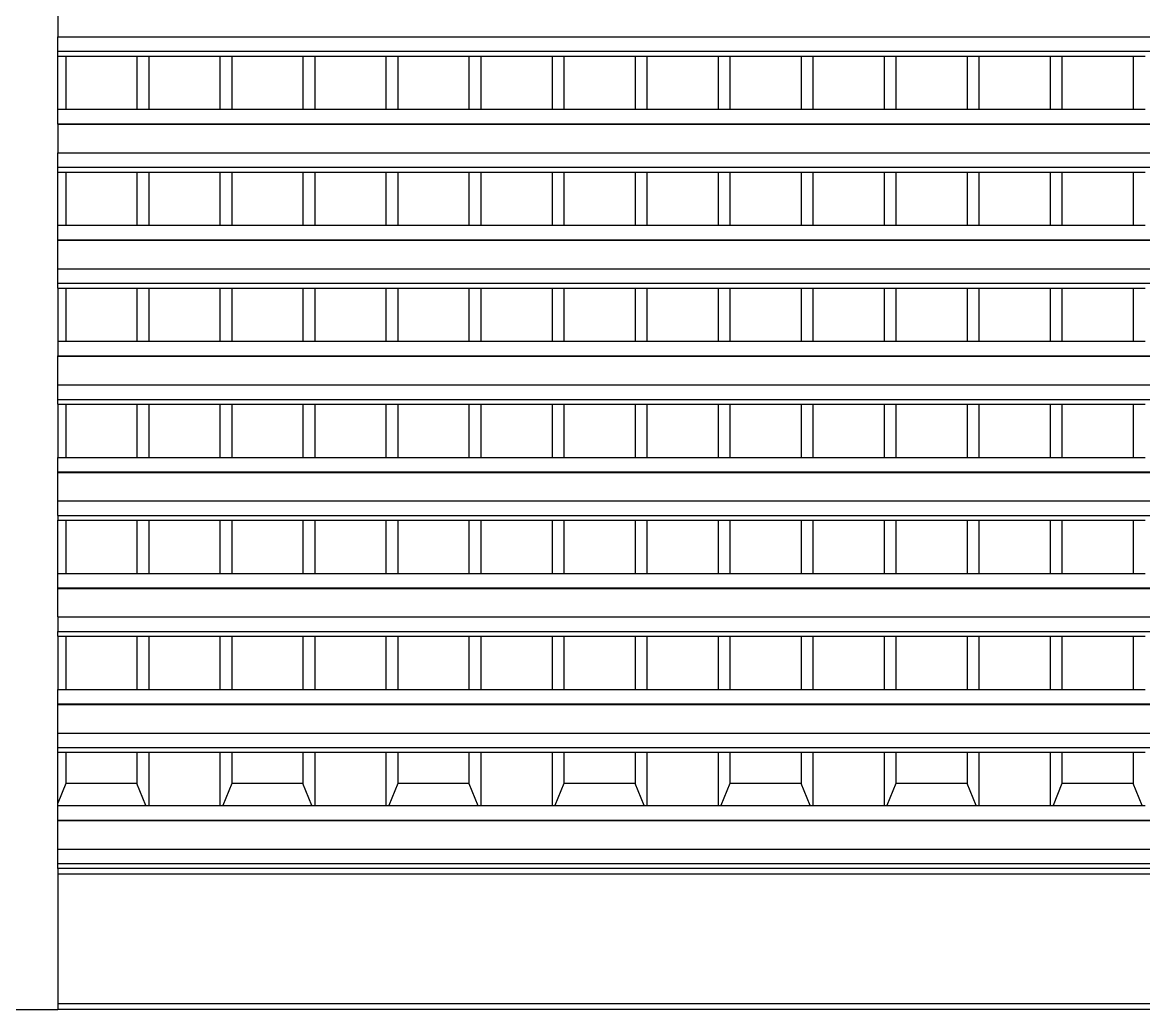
# Model space of a CAD drawing. Extents: x -101 to 101, y -14 to 18.
# Drawn here: x -43.902 to -41.995, y 9.145 to 10.823 of the extents above; entities that cross this region are included whole.
import ezdxf

# ---------------------------------------------------------------- set-up
doc = ezdxf.new("R2010")
doc.units = 0
doc.layers.get('0').update_dxf_attribs({"linetype": 'CONTINUOUS'})

msp = doc.modelspace()

# ---------------------------------------------------------------- linework, layer by layer
for p, q in [((-43.8423, 10.8474), (-43.8423, 10.7989)), ((-43.8423, 10.7989), (-40.2123, 10.7989)), ((-43.8423, 10.7743), (-43.8423, 10.7989)), ((-43.8423, 10.7743), (-40.2123, 10.7743)), ((-43.8423, 10.766), (-43.8423, 10.7743)), ((-43.8423, 10.766), (-43.8286, 10.766)), ((-43.8423, 10.6756), (-43.8423, 10.766)), ((-43.8286, 10.766), (-43.8286, 10.6756)), ((-43.8286, 10.766), (-43.7075, 10.766)), ((-43.7075, 10.766), (-43.7075, 10.6756)), ((-43.7075, 10.766), (-43.6874, 10.766)), ((-43.6874, 10.766), (-43.6874, 10.6756)), ((-43.6874, 10.766), (-43.5663, 10.766)), ((-43.5663, 10.766), (-43.5663, 10.6756)), ((-43.5663, 10.766), (-43.5462, 10.766)), ((-43.5462, 10.766), (-43.5462, 10.6756)), ((-43.5462, 10.766), (-43.4251, 10.766)), ((-43.4251, 10.766), (-43.4251, 10.6756)), ((-43.4251, 10.766), (-43.405, 10.766)), ((-43.405, 10.766), (-43.405, 10.6756)), ((-43.405, 10.766), (-43.2839, 10.766)), ((-43.2839, 10.766), (-43.2839, 10.6756)), ((-43.2839, 10.766), (-43.2637, 10.766)), ((-43.2637, 10.766), (-43.2637, 10.6756)), ((-43.2637, 10.766), (-43.1427, 10.766)), ((-43.1427, 10.766), (-43.1427, 10.6756)), ((-43.1427, 10.766), (-43.1225, 10.766)), ((-43.1225, 10.766), (-43.1225, 10.6756)), ((-43.1225, 10.766), (-43.0015, 10.766)), ((-43.0015, 10.766), (-43.0015, 10.6756)), ((-43.0015, 10.766), (-42.9813, 10.766)), ((-42.9813, 10.766), (-42.9813, 10.6756)), ((-42.9813, 10.766), (-42.8603, 10.766)), ((-42.8603, 10.766), (-42.8603, 10.6756)), ((-42.8603, 10.766), (-42.8401, 10.766)), ((-42.8401, 10.766), (-42.8401, 10.6756)), ((-42.8401, 10.766), (-42.7191, 10.766)), ((-42.7191, 10.766), (-42.7191, 10.6756)), ((-42.7191, 10.766), (-42.6989, 10.766)), ((-42.6989, 10.766), (-42.6989, 10.6756)), ((-42.6989, 10.766), (-42.5779, 10.766)), ((-42.5779, 10.766), (-42.5779, 10.6756)), ((-42.5779, 10.766), (-42.5577, 10.766)), ((-42.5577, 10.766), (-42.5577, 10.6756)), ((-42.5577, 10.766), (-42.4367, 10.766)), ((-42.4367, 10.766), (-42.4367, 10.6756)), ((-42.4367, 10.766), (-42.4165, 10.766)), ((-42.4165, 10.766), (-42.4165, 10.6756)), ((-42.4165, 10.766), (-42.2955, 10.766)), ((-42.2955, 10.766), (-42.2955, 10.6756)), ((-42.2955, 10.766), (-42.2753, 10.766)), ((-42.2753, 10.766), (-42.2753, 10.6756)), ((-42.2753, 10.766), (-42.1543, 10.766)), ((-42.1543, 10.766), (-42.1543, 10.6756)), ((-42.1543, 10.766), (-42.1341, 10.766)), ((-42.1341, 10.766), (-42.1341, 10.6756)), ((-42.1341, 10.766), (-42.0131, 10.766)), ((-42.0131, 10.766), (-42.0131, 10.6756)), ((-42.0131, 10.766), (-41.9929, 10.766)), ((-43.8423, 10.6756), (-43.8286, 10.6756)), ((-43.8423, 10.651), (-43.8423, 10.6756)), ((-43.8286, 10.6756), (-43.7075, 10.6756)), ((-43.7075, 10.6756), (-43.6874, 10.6756)), ((-43.6874, 10.6756), (-43.5663, 10.6756)), ((-43.5663, 10.6756), (-43.5462, 10.6756)), ((-43.5462, 10.6756), (-43.4251, 10.6756)), ((-43.4251, 10.6756), (-43.405, 10.6756)), ((-43.405, 10.6756), (-43.2839, 10.6756)), ((-43.2839, 10.6756), (-43.2637, 10.6756)), ((-43.2637, 10.6756), (-43.1427, 10.6756)), ((-43.1427, 10.6756), (-43.1225, 10.6756)), ((-43.1225, 10.6756), (-43.0015, 10.6756)), ((-43.0015, 10.6756), (-42.9813, 10.6756)), ((-42.9813, 10.6756), (-42.8603, 10.6756)), ((-42.8603, 10.6756), (-42.8401, 10.6756)), ((-42.8401, 10.6756), (-42.7191, 10.6756)), ((-42.7191, 10.6756), (-42.6989, 10.6756)), ((-42.6989, 10.6756), (-42.5779, 10.6756)), ((-42.5779, 10.6756), (-42.5577, 10.6756)), ((-42.5577, 10.6756), (-42.4367, 10.6756)), ((-42.4367, 10.6756), (-42.4165, 10.6756)), ((-42.4165, 10.6756), (-42.2955, 10.6756)), ((-42.2955, 10.6756), (-42.2753, 10.6756)), ((-42.2753, 10.6756), (-42.1543, 10.6756)), ((-42.1543, 10.6756), (-42.1341, 10.6756)), ((-42.1341, 10.6756), (-42.0131, 10.6756)), ((-42.0131, 10.6756), (-41.9929, 10.6756)), ((-43.8423, 10.651), (-40.2123, 10.651)), ((-43.8423, 10.6501), (-43.8423, 10.651)), ((-43.8423, 10.6501), (-40.2123, 10.6501)), ((-43.8423, 10.6501), (-43.8423, 10.6016)), ((-43.8423, 10.6016), (-40.2123, 10.6016)), ((-43.8423, 10.577), (-43.8423, 10.6016)), ((-43.8423, 10.577), (-40.2123, 10.577)), ((-43.8423, 10.5688), (-43.8423, 10.577)), ((-43.8423, 10.5688), (-43.8286, 10.5688)), ((-43.8423, 10.4783), (-43.8423, 10.5688)), ((-43.8286, 10.5688), (-43.8286, 10.4783)), ((-43.8286, 10.5688), (-43.7075, 10.5688)), ((-43.7075, 10.5688), (-43.7075, 10.4783)), ((-43.7075, 10.5688), (-43.6874, 10.5688)), ((-43.6874, 10.5688), (-43.6874, 10.4783)), ((-43.6874, 10.5688), (-43.5663, 10.5688)), ((-43.5663, 10.5688), (-43.5663, 10.4783)), ((-43.5663, 10.5688), (-43.5462, 10.5688)), ((-43.5462, 10.5688), (-43.5462, 10.4783)), ((-43.5462, 10.5688), (-43.4251, 10.5688)), ((-43.4251, 10.5688), (-43.4251, 10.4783)), ((-43.4251, 10.5688), (-43.405, 10.5688)), ((-43.405, 10.5688), (-43.405, 10.4783)), ((-43.405, 10.5688), (-43.2839, 10.5688)), ((-43.2839, 10.5688), (-43.2839, 10.4783)), ((-43.2839, 10.5688), (-43.2637, 10.5688)), ((-43.2637, 10.5688), (-43.2637, 10.4783)), ((-43.2637, 10.5688), (-43.1427, 10.5688)), ((-43.1427, 10.5688), (-43.1427, 10.4783)), ((-43.1427, 10.5688), (-43.1225, 10.5688)), ((-43.1225, 10.5688), (-43.1225, 10.4783)), ((-43.1225, 10.5688), (-43.0015, 10.5688)), ((-43.0015, 10.5688), (-43.0015, 10.4783)), ((-43.0015, 10.5688), (-42.9813, 10.5688)), ((-42.9813, 10.5688), (-42.9813, 10.4783)), ((-42.9813, 10.5688), (-42.8603, 10.5688)), ((-42.8603, 10.5688), (-42.8603, 10.4783)), ((-42.8603, 10.5688), (-42.8401, 10.5688)), ((-42.8401, 10.5688), (-42.8401, 10.4783)), ((-42.8401, 10.5688), (-42.7191, 10.5688)), ((-42.7191, 10.5688), (-42.7191, 10.4783)), ((-42.7191, 10.5688), (-42.6989, 10.5688)), ((-42.6989, 10.5688), (-42.6989, 10.4783)), ((-42.6989, 10.5688), (-42.5779, 10.5688)), ((-42.5779, 10.5688), (-42.5779, 10.4783)), ((-42.5779, 10.5688), (-42.5577, 10.5688)), ((-42.5577, 10.5688), (-42.5577, 10.4783)), ((-42.5577, 10.5688), (-42.4367, 10.5688)), ((-42.4367, 10.5688), (-42.4367, 10.4783)), ((-42.4367, 10.5688), (-42.4165, 10.5688)), ((-42.4165, 10.5688), (-42.4165, 10.4783)), ((-42.4165, 10.5688), (-42.2955, 10.5688)), ((-42.2955, 10.5688), (-42.2955, 10.4783)), ((-42.2955, 10.5688), (-42.2753, 10.5688)), ((-42.2753, 10.5688), (-42.2753, 10.4783)), ((-42.2753, 10.5688), (-42.1543, 10.5688)), ((-42.1543, 10.5688), (-42.1543, 10.4783)), ((-42.1543, 10.5688), (-42.1341, 10.5688)), ((-42.1341, 10.5688), (-42.1341, 10.4783)), ((-42.1341, 10.5688), (-42.0131, 10.5688)), ((-42.0131, 10.5688), (-42.0131, 10.4783)), ((-42.0131, 10.5688), (-41.9929, 10.5688)), ((-43.8423, 10.4783), (-43.8286, 10.4783)), ((-43.8423, 10.4537), (-43.8423, 10.4783)), ((-43.8286, 10.4783), (-43.7075, 10.4783)), ((-43.7075, 10.4783), (-43.6874, 10.4783)), ((-43.6874, 10.4783), (-43.5663, 10.4783)), ((-43.5663, 10.4783), (-43.5462, 10.4783)), ((-43.5462, 10.4783), (-43.4251, 10.4783)), ((-43.4251, 10.4783), (-43.405, 10.4783)), ((-43.405, 10.4783), (-43.2839, 10.4783)), ((-43.2839, 10.4783), (-43.2637, 10.4783)), ((-43.2637, 10.4783), (-43.1427, 10.4783)), ((-43.1427, 10.4783), (-43.1225, 10.4783)), ((-43.1225, 10.4783), (-43.0015, 10.4783)), ((-43.0015, 10.4783), (-42.9813, 10.4783)), ((-42.9813, 10.4783), (-42.8603, 10.4783)), ((-42.8603, 10.4783), (-42.8401, 10.4783)), ((-42.8401, 10.4783), (-42.7191, 10.4783)), ((-42.7191, 10.4783), (-42.6989, 10.4783)), ((-42.6989, 10.4783), (-42.5779, 10.4783)), ((-42.5779, 10.4783), (-42.5577, 10.4783)), ((-42.5577, 10.4783), (-42.4367, 10.4783)), ((-42.4367, 10.4783), (-42.4165, 10.4783)), ((-42.4165, 10.4783), (-42.2955, 10.4783)), ((-42.2955, 10.4783), (-42.2753, 10.4783)), ((-42.2753, 10.4783), (-42.1543, 10.4783)), ((-42.1543, 10.4783), (-42.1341, 10.4783)), ((-42.1341, 10.4783), (-42.0131, 10.4783)), ((-42.0131, 10.4783), (-41.9929, 10.4783)), ((-43.8423, 10.4537), (-40.2123, 10.4537)), ((-43.8423, 10.4529), (-43.8423, 10.4537)), ((-43.8423, 10.4529), (-40.2123, 10.4529)), ((-43.8423, 10.4044), (-43.8423, 10.4529)), ((-43.8423, 10.4044), (-40.2123, 10.4044)), ((-43.8423, 10.3797), (-43.8423, 10.4044)), ((-43.8423, 10.3797), (-40.2123, 10.3797)), ((-43.8423, 10.3715), (-43.8423, 10.3797)), ((-43.8423, 10.3715), (-43.8286, 10.3715)), ((-43.8423, 10.3715), (-43.8423, 10.2811)), ((-43.8286, 10.3715), (-43.8286, 10.2811)), ((-43.8286, 10.3715), (-43.7075, 10.3715)), ((-43.7075, 10.3715), (-43.7075, 10.2811)), ((-43.7075, 10.3715), (-43.6874, 10.3715)), ((-43.6874, 10.3715), (-43.6874, 10.2811)), ((-43.6874, 10.3715), (-43.5663, 10.3715)), ((-43.5663, 10.3715), (-43.5663, 10.2811)), ((-43.5663, 10.3715), (-43.5462, 10.3715)), ((-43.5462, 10.3715), (-43.5462, 10.2811)), ((-43.5462, 10.3715), (-43.4251, 10.3715)), ((-43.4251, 10.3715), (-43.4251, 10.2811)), ((-43.4251, 10.3715), (-43.405, 10.3715)), ((-43.405, 10.3715), (-43.405, 10.2811)), ((-43.405, 10.3715), (-43.2839, 10.3715)), ((-43.2839, 10.3715), (-43.2839, 10.2811)), ((-43.2839, 10.3715), (-43.2637, 10.3715)), ((-43.2637, 10.3715), (-43.2637, 10.2811)), ((-43.2637, 10.3715), (-43.1427, 10.3715)), ((-43.1427, 10.3715), (-43.1427, 10.2811)), ((-43.1427, 10.3715), (-43.1225, 10.3715)), ((-43.1225, 10.3715), (-43.1225, 10.2811)), ((-43.1225, 10.3715), (-43.0015, 10.3715)), ((-43.0015, 10.3715), (-43.0015, 10.2811)), ((-43.0015, 10.3715), (-42.9813, 10.3715)), ((-42.9813, 10.3715), (-42.9813, 10.2811)), ((-42.9813, 10.3715), (-42.8603, 10.3715)), ((-42.8603, 10.3715), (-42.8603, 10.2811)), ((-42.8603, 10.3715), (-42.8401, 10.3715)), ((-42.8401, 10.3715), (-42.8401, 10.2811)), ((-42.8401, 10.3715), (-42.7191, 10.3715)), ((-42.7191, 10.3715), (-42.7191, 10.2811)), ((-42.7191, 10.3715), (-42.6989, 10.3715)), ((-42.6989, 10.3715), (-42.6989, 10.2811)), ((-42.6989, 10.3715), (-42.5779, 10.3715)), ((-42.5779, 10.3715), (-42.5779, 10.2811)), ((-42.5779, 10.3715), (-42.5577, 10.3715)), ((-42.5577, 10.3715), (-42.5577, 10.2811)), ((-42.5577, 10.3715), (-42.4367, 10.3715)), ((-42.4367, 10.3715), (-42.4367, 10.2811)), ((-42.4367, 10.3715), (-42.4165, 10.3715)), ((-42.4165, 10.3715), (-42.4165, 10.2811)), ((-42.4165, 10.3715), (-42.2955, 10.3715)), ((-42.2955, 10.3715), (-42.2955, 10.2811)), ((-42.2955, 10.3715), (-42.2753, 10.3715)), ((-42.2753, 10.3715), (-42.2753, 10.2811)), ((-42.2753, 10.3715), (-42.1543, 10.3715)), ((-42.1543, 10.3715), (-42.1543, 10.2811)), ((-42.1543, 10.3715), (-42.1341, 10.3715)), ((-42.1341, 10.3715), (-42.1341, 10.2811)), ((-42.1341, 10.3715), (-42.0131, 10.3715)), ((-42.0131, 10.3715), (-42.0131, 10.2811)), ((-42.0131, 10.3715), (-41.9929, 10.3715)), ((-43.8423, 10.2811), (-43.8286, 10.2811)), ((-43.8423, 10.2811), (-43.8423, 10.2564)), ((-43.8286, 10.2811), (-43.7075, 10.2811)), ((-43.7075, 10.2811), (-43.6874, 10.2811)), ((-43.6874, 10.2811), (-43.5663, 10.2811)), ((-43.5663, 10.2811), (-43.5462, 10.2811)), ((-43.5462, 10.2811), (-43.4251, 10.2811)), ((-43.4251, 10.2811), (-43.405, 10.2811)), ((-43.405, 10.2811), (-43.2839, 10.2811)), ((-43.2839, 10.2811), (-43.2637, 10.2811)), ((-43.2637, 10.2811), (-43.1427, 10.2811)), ((-43.1427, 10.2811), (-43.1225, 10.2811)), ((-43.1225, 10.2811), (-43.0015, 10.2811)), ((-43.0015, 10.2811), (-42.9813, 10.2811)), ((-42.9813, 10.2811), (-42.8603, 10.2811)), ((-42.8603, 10.2811), (-42.8401, 10.2811)), ((-42.8401, 10.2811), (-42.7191, 10.2811)), ((-42.7191, 10.2811), (-42.6989, 10.2811)), ((-42.6989, 10.2811), (-42.5779, 10.2811)), ((-42.5779, 10.2811), (-42.5577, 10.2811)), ((-42.5577, 10.2811), (-42.4367, 10.2811)), ((-42.4367, 10.2811), (-42.4165, 10.2811)), ((-42.4165, 10.2811), (-42.2955, 10.2811)), ((-42.2955, 10.2811), (-42.2753, 10.2811)), ((-42.2753, 10.2811), (-42.1543, 10.2811)), ((-42.1543, 10.2811), (-42.1341, 10.2811)), ((-42.1341, 10.2811), (-42.0131, 10.2811)), ((-42.0131, 10.2811), (-41.9929, 10.2811)), ((-43.8423, 10.2564), (-40.2123, 10.2564)), ((-43.8423, 10.2556), (-43.8423, 10.2564)), ((-43.8423, 10.2556), (-40.2123, 10.2556)), ((-43.8423, 10.2071), (-43.8423, 10.2556)), ((-43.8423, 10.2071), (-40.2123, 10.2071)), ((-43.8423, 10.1824), (-43.8423, 10.2071)), ((-43.8423, 10.1824), (-40.2123, 10.1824)), ((-43.8423, 10.1742), (-43.8423, 10.1824)), ((-43.8423, 10.1742), (-43.8286, 10.1742)), ((-43.8423, 10.1742), (-43.8423, 10.0838)), ((-43.8286, 10.1742), (-43.8286, 10.0838)), ((-43.8286, 10.1742), (-43.7075, 10.1742)), ((-43.7075, 10.1742), (-43.7075, 10.0838)), ((-43.7075, 10.1742), (-43.6874, 10.1742)), ((-43.6874, 10.1742), (-43.6874, 10.0838)), ((-43.6874, 10.1742), (-43.5663, 10.1742)), ((-43.5663, 10.1742), (-43.5663, 10.0838)), ((-43.5663, 10.1742), (-43.5462, 10.1742)), ((-43.5462, 10.1742), (-43.5462, 10.0838)), ((-43.5462, 10.1742), (-43.4251, 10.1742)), ((-43.4251, 10.1742), (-43.4251, 10.0838)), ((-43.4251, 10.1742), (-43.405, 10.1742)), ((-43.405, 10.1742), (-43.405, 10.0838)), ((-43.405, 10.1742), (-43.2839, 10.1742)), ((-43.2839, 10.1742), (-43.2839, 10.0838)), ((-43.2839, 10.1742), (-43.2637, 10.1742)), ((-43.2637, 10.1742), (-43.2637, 10.0838)), ((-43.2637, 10.1742), (-43.1427, 10.1742)), ((-43.1427, 10.1742), (-43.1427, 10.0838)), ((-43.1427, 10.1742), (-43.1225, 10.1742)), ((-43.1225, 10.1742), (-43.1225, 10.0838)), ((-43.1225, 10.1742), (-43.0015, 10.1742)), ((-43.0015, 10.1742), (-43.0015, 10.0838)), ((-43.0015, 10.1742), (-42.9813, 10.1742)), ((-42.9813, 10.1742), (-42.9813, 10.0838)), ((-42.9813, 10.1742), (-42.8603, 10.1742)), ((-42.8603, 10.1742), (-42.8603, 10.0838)), ((-42.8603, 10.1742), (-42.8401, 10.1742)), ((-42.8401, 10.1742), (-42.8401, 10.0838)), ((-42.8401, 10.1742), (-42.7191, 10.1742)), ((-42.7191, 10.1742), (-42.7191, 10.0838)), ((-42.7191, 10.1742), (-42.6989, 10.1742)), ((-42.6989, 10.1742), (-42.6989, 10.0838)), ((-42.6989, 10.1742), (-42.5779, 10.1742)), ((-42.5779, 10.1742), (-42.5779, 10.0838)), ((-42.5779, 10.1742), (-42.5577, 10.1742)), ((-42.5577, 10.1742), (-42.5577, 10.0838)), ((-42.5577, 10.1742), (-42.4367, 10.1742)), ((-42.4367, 10.1742), (-42.4367, 10.0838)), ((-42.4367, 10.1742), (-42.4165, 10.1742)), ((-42.4165, 10.1742), (-42.4165, 10.0838)), ((-42.4165, 10.1742), (-42.2955, 10.1742)), ((-42.2955, 10.1742), (-42.2955, 10.0838)), ((-42.2955, 10.1742), (-42.2753, 10.1742)), ((-42.2753, 10.1742), (-42.2753, 10.0838)), ((-42.2753, 10.1742), (-42.1543, 10.1742)), ((-42.1543, 10.1742), (-42.1543, 10.0838)), ((-42.1543, 10.1742), (-42.1341, 10.1742)), ((-42.1341, 10.1742), (-42.1341, 10.0838)), ((-42.1341, 10.1742), (-42.0131, 10.1742)), ((-42.0131, 10.1742), (-42.0131, 10.0838)), ((-42.0131, 10.1742), (-41.9929, 10.1742)), ((-43.8423, 10.0838), (-43.8286, 10.0838)), ((-43.8423, 10.0591), (-43.8423, 10.0838)), ((-43.8286, 10.0838), (-43.7075, 10.0838)), ((-43.7075, 10.0838), (-43.6874, 10.0838)), ((-43.6874, 10.0838), (-43.5663, 10.0838)), ((-43.5663, 10.0838), (-43.5462, 10.0838)), ((-43.5462, 10.0838), (-43.4251, 10.0838)), ((-43.4251, 10.0838), (-43.405, 10.0838)), ((-43.405, 10.0838), (-43.2839, 10.0838)), ((-43.2839, 10.0838), (-43.2637, 10.0838)), ((-43.2637, 10.0838), (-43.1427, 10.0838)), ((-43.1427, 10.0838), (-43.1225, 10.0838)), ((-43.1225, 10.0838), (-43.0015, 10.0838)), ((-43.0015, 10.0838), (-42.9813, 10.0838)), ((-42.9813, 10.0838), (-42.8603, 10.0838)), ((-42.8603, 10.0838), (-42.8401, 10.0838)), ((-42.8401, 10.0838), (-42.7191, 10.0838)), ((-42.7191, 10.0838), (-42.6989, 10.0838)), ((-42.6989, 10.0838), (-42.5779, 10.0838)), ((-42.5779, 10.0838), (-42.5577, 10.0838)), ((-42.5577, 10.0838), (-42.4367, 10.0838)), ((-42.4367, 10.0838), (-42.4165, 10.0838)), ((-42.4165, 10.0838), (-42.2955, 10.0838)), ((-42.2955, 10.0838), (-42.2753, 10.0838)), ((-42.2753, 10.0838), (-42.1543, 10.0838)), ((-42.1543, 10.0838), (-42.1341, 10.0838)), ((-42.1341, 10.0838), (-42.0131, 10.0838)), ((-42.0131, 10.0838), (-41.9929, 10.0838)), ((-43.8423, 10.0591), (-40.2123, 10.0591)), ((-43.8423, 10.0583), (-43.8423, 10.0591)), ((-43.8423, 10.0583), (-40.2123, 10.0583)), ((-43.8423, 10.0098), (-43.8423, 10.0583)), ((-43.8423, 10.0098), (-40.2123, 10.0098)), ((-43.8423, 9.9851), (-43.8423, 10.0098)), ((-43.8423, 9.9851), (-40.2123, 9.9851)), ((-43.8423, 9.9851), (-43.8423, 9.9769)), ((-43.8423, 9.9769), (-43.8286, 9.9769)), ((-43.8423, 9.8865), (-43.8423, 9.9769)), ((-43.8286, 9.9769), (-43.8286, 9.8865)), ((-43.8286, 9.9769), (-43.7075, 9.9769)), ((-43.7075, 9.9769), (-43.7075, 9.8865)), ((-43.7075, 9.9769), (-43.6874, 9.9769)), ((-43.6874, 9.9769), (-43.6874, 9.8865)), ((-43.6874, 9.9769), (-43.5663, 9.9769)), ((-43.5663, 9.9769), (-43.5663, 9.8865)), ((-43.5663, 9.9769), (-43.5462, 9.9769)), ((-43.5462, 9.9769), (-43.5462, 9.8865)), ((-43.5462, 9.9769), (-43.4251, 9.9769)), ((-43.4251, 9.9769), (-43.4251, 9.8865)), ((-43.4251, 9.9769), (-43.405, 9.9769)), ((-43.405, 9.9769), (-43.405, 9.8865)), ((-43.405, 9.9769), (-43.2839, 9.9769)), ((-43.2839, 9.9769), (-43.2839, 9.8865)), ((-43.2839, 9.9769), (-43.2637, 9.9769)), ((-43.2637, 9.9769), (-43.2637, 9.8865)), ((-43.2637, 9.9769), (-43.1427, 9.9769)), ((-43.1427, 9.9769), (-43.1427, 9.8865)), ((-43.1427, 9.9769), (-43.1225, 9.9769)), ((-43.1225, 9.9769), (-43.1225, 9.8865)), ((-43.1225, 9.9769), (-43.0015, 9.9769)), ((-43.0015, 9.9769), (-43.0015, 9.8865)), ((-43.0015, 9.9769), (-42.9813, 9.9769)), ((-42.9813, 9.9769), (-42.9813, 9.8865)), ((-42.9813, 9.9769), (-42.8603, 9.9769)), ((-42.8603, 9.9769), (-42.8603, 9.8865)), ((-42.8603, 9.9769), (-42.8401, 9.9769)), ((-42.8401, 9.9769), (-42.8401, 9.8865)), ((-42.8401, 9.9769), (-42.7191, 9.9769)), ((-42.7191, 9.9769), (-42.7191, 9.8865)), ((-42.7191, 9.9769), (-42.6989, 9.9769)), ((-42.6989, 9.9769), (-42.6989, 9.8865)), ((-42.6989, 9.9769), (-42.5779, 9.9769)), ((-42.5779, 9.9769), (-42.5779, 9.8865)), ((-42.5779, 9.9769), (-42.5577, 9.9769)), ((-42.5577, 9.9769), (-42.5577, 9.8865)), ((-42.5577, 9.9769), (-42.4367, 9.9769)), ((-42.4367, 9.9769), (-42.4367, 9.8865)), ((-42.4367, 9.9769), (-42.4165, 9.9769)), ((-42.4165, 9.9769), (-42.4165, 9.8865)), ((-42.4165, 9.9769), (-42.2955, 9.9769)), ((-42.2955, 9.9769), (-42.2955, 9.8865)), ((-42.2955, 9.9769), (-42.2753, 9.9769)), ((-42.2753, 9.9769), (-42.2753, 9.8865)), ((-42.2753, 9.9769), (-42.1543, 9.9769)), ((-42.1543, 9.9769), (-42.1543, 9.8865)), ((-42.1543, 9.9769), (-42.1341, 9.9769)), ((-42.1341, 9.9769), (-42.1341, 9.8865)), ((-42.1341, 9.9769), (-42.0131, 9.9769)), ((-42.0131, 9.9769), (-42.0131, 9.8865)), ((-42.0131, 9.9769), (-41.9929, 9.9769)), ((-43.8423, 9.8865), (-43.8286, 9.8865)), ((-43.8423, 9.8618), (-43.8423, 9.8865)), ((-43.8286, 9.8865), (-43.7075, 9.8865)), ((-43.7075, 9.8865), (-43.6874, 9.8865)), ((-43.6874, 9.8865), (-43.5663, 9.8865)), ((-43.5663, 9.8865), (-43.5462, 9.8865)), ((-43.5462, 9.8865), (-43.4251, 9.8865)), ((-43.4251, 9.8865), (-43.405, 9.8865)), ((-43.405, 9.8865), (-43.2839, 9.8865)), ((-43.2839, 9.8865), (-43.2637, 9.8865)), ((-43.2637, 9.8865), (-43.1427, 9.8865)), ((-43.1427, 9.8865), (-43.1225, 9.8865)), ((-43.1225, 9.8865), (-43.0015, 9.8865)), ((-43.0015, 9.8865), (-42.9813, 9.8865)), ((-42.9813, 9.8865), (-42.8603, 9.8865)), ((-42.8603, 9.8865), (-42.8401, 9.8865)), ((-42.8401, 9.8865), (-42.7191, 9.8865)), ((-42.7191, 9.8865), (-42.6989, 9.8865)), ((-42.6989, 9.8865), (-42.5779, 9.8865)), ((-42.5779, 9.8865), (-42.5577, 9.8865)), ((-42.5577, 9.8865), (-42.4367, 9.8865)), ((-42.4367, 9.8865), (-42.4165, 9.8865)), ((-42.4165, 9.8865), (-42.2955, 9.8865)), ((-42.2955, 9.8865), (-42.2753, 9.8865)), ((-42.2753, 9.8865), (-42.1543, 9.8865)), ((-42.1543, 9.8865), (-42.1341, 9.8865)), ((-42.1341, 9.8865), (-42.0131, 9.8865)), ((-42.0131, 9.8865), (-41.9929, 9.8865)), ((-43.8423, 9.8618), (-40.2123, 9.8618)), ((-43.8423, 9.861), (-43.8423, 9.8618)), ((-43.8423, 9.861), (-40.2123, 9.861)), ((-43.8423, 9.8125), (-43.8423, 9.861)), ((-43.8423, 9.8125), (-40.2123, 9.8125)), ((-43.8423, 9.8125), (-43.8423, 9.7879)), ((-43.8423, 9.7879), (-40.2123, 9.7879)), ((-43.8423, 9.7796), (-43.8423, 9.7879)), ((-43.8423, 9.7796), (-43.8286, 9.7796)), ((-43.8423, 9.7796), (-43.8423, 9.6892)), ((-43.8286, 9.7796), (-43.8286, 9.6892)), ((-43.8286, 9.7796), (-43.7075, 9.7796)), ((-43.7075, 9.7796), (-43.7075, 9.6892)), ((-43.7075, 9.7796), (-43.6874, 9.7796)), ((-43.6874, 9.7796), (-43.6874, 9.6892)), ((-43.6874, 9.7796), (-43.5663, 9.7796)), ((-43.5663, 9.7796), (-43.5663, 9.6892)), ((-43.5663, 9.7796), (-43.5462, 9.7796)), ((-43.5462, 9.7796), (-43.5462, 9.6892)), ((-43.5462, 9.7796), (-43.4251, 9.7796)), ((-43.4251, 9.7796), (-43.4251, 9.6892)), ((-43.4251, 9.7796), (-43.405, 9.7796)), ((-43.405, 9.7796), (-43.405, 9.6892)), ((-43.405, 9.7796), (-43.2839, 9.7796)), ((-43.2839, 9.7796), (-43.2839, 9.6892)), ((-43.2839, 9.7796), (-43.2637, 9.7796)), ((-43.2637, 9.7796), (-43.2637, 9.6892)), ((-43.2637, 9.7796), (-43.1427, 9.7796)), ((-43.1427, 9.7796), (-43.1427, 9.6892)), ((-43.1427, 9.7796), (-43.1225, 9.7796)), ((-43.1225, 9.7796), (-43.1225, 9.6892)), ((-43.1225, 9.7796), (-43.0015, 9.7796)), ((-43.0015, 9.7796), (-43.0015, 9.6892)), ((-43.0015, 9.7796), (-42.9813, 9.7796)), ((-42.9813, 9.7796), (-42.9813, 9.6892)), ((-42.9813, 9.7796), (-42.8603, 9.7796)), ((-42.8603, 9.7796), (-42.8603, 9.6892)), ((-42.8603, 9.7796), (-42.8401, 9.7796)), ((-42.8401, 9.7796), (-42.8401, 9.6892)), ((-42.8401, 9.7796), (-42.7191, 9.7796)), ((-42.7191, 9.7796), (-42.7191, 9.6892)), ((-42.7191, 9.7796), (-42.6989, 9.7796)), ((-42.6989, 9.7796), (-42.6989, 9.6892)), ((-42.6989, 9.7796), (-42.5779, 9.7796)), ((-42.5779, 9.7796), (-42.5779, 9.6892)), ((-42.5779, 9.7796), (-42.5577, 9.7796)), ((-42.5577, 9.7796), (-42.5577, 9.6892)), ((-42.5577, 9.7796), (-42.4367, 9.7796)), ((-42.4367, 9.7796), (-42.4367, 9.6892)), ((-42.4367, 9.7796), (-42.4165, 9.7796)), ((-42.4165, 9.7796), (-42.4165, 9.6892)), ((-42.4165, 9.7796), (-42.2955, 9.7796)), ((-42.2955, 9.7796), (-42.2955, 9.6892)), ((-42.2955, 9.7796), (-42.2753, 9.7796)), ((-42.2753, 9.7796), (-42.2753, 9.6892)), ((-42.2753, 9.7796), (-42.1543, 9.7796)), ((-42.1543, 9.7796), (-42.1543, 9.6892)), ((-42.1543, 9.7796), (-42.1341, 9.7796)), ((-42.1341, 9.7796), (-42.1341, 9.6892)), ((-42.1341, 9.7796), (-42.0131, 9.7796)), ((-42.0131, 9.7796), (-42.0131, 9.6892)), ((-42.0131, 9.7796), (-41.9929, 9.7796)), ((-43.8423, 9.6892), (-43.8286, 9.6892)), ((-43.8423, 9.6646), (-43.8423, 9.6892)), ((-43.8286, 9.6892), (-43.7075, 9.6892)), ((-43.7075, 9.6892), (-43.6874, 9.6892)), ((-43.6874, 9.6892), (-43.5663, 9.6892)), ((-43.5663, 9.6892), (-43.5462, 9.6892)), ((-43.5462, 9.6892), (-43.4251, 9.6892)), ((-43.4251, 9.6892), (-43.405, 9.6892)), ((-43.405, 9.6892), (-43.2839, 9.6892)), ((-43.2839, 9.6892), (-43.2637, 9.6892)), ((-43.2637, 9.6892), (-43.1427, 9.6892)), ((-43.1427, 9.6892), (-43.1225, 9.6892)), ((-43.1225, 9.6892), (-43.0015, 9.6892)), ((-43.0015, 9.6892), (-42.9813, 9.6892)), ((-42.9813, 9.6892), (-42.8603, 9.6892)), ((-42.8603, 9.6892), (-42.8401, 9.6892)), ((-42.8401, 9.6892), (-42.7191, 9.6892)), ((-42.7191, 9.6892), (-42.6989, 9.6892)), ((-42.6989, 9.6892), (-42.5779, 9.6892)), ((-42.5779, 9.6892), (-42.5577, 9.6892)), ((-42.5577, 9.6892), (-42.4367, 9.6892)), ((-42.4367, 9.6892), (-42.4165, 9.6892)), ((-42.4165, 9.6892), (-42.2955, 9.6892)), ((-42.2955, 9.6892), (-42.2753, 9.6892)), ((-42.2753, 9.6892), (-42.1543, 9.6892)), ((-42.1543, 9.6892), (-42.1341, 9.6892)), ((-42.1341, 9.6892), (-42.0131, 9.6892)), ((-42.0131, 9.6892), (-41.9929, 9.6892)), ((-43.8423, 9.6646), (-40.2123, 9.6646)), ((-43.8423, 9.6637), (-43.8423, 9.6646)), ((-43.8423, 9.6637), (-40.2123, 9.6637)), ((-43.8423, 9.6152), (-43.8423, 9.6637)), ((-43.8423, 9.6152), (-40.2123, 9.6152)), ((-43.8423, 9.5906), (-43.8423, 9.6152)), ((-43.8423, 9.5906), (-40.2123, 9.5906)), ((-43.8423, 9.5824), (-43.8423, 9.5906)), ((-43.8423, 9.5824), (-43.8286, 9.5824)), ((-43.8423, 9.4958), (-43.8423, 9.5824)), ((-43.8286, 9.5824), (-43.8286, 9.5292)), ((-43.8286, 9.5824), (-43.7075, 9.5824)), ((-43.7075, 9.5824), (-43.7075, 9.5292)), ((-43.7075, 9.5824), (-43.6874, 9.5824)), ((-43.6874, 9.5824), (-43.6874, 9.4919)), ((-43.6874, 9.5824), (-43.5663, 9.5824)), ((-43.5663, 9.5824), (-43.5663, 9.4919)), ((-43.5663, 9.5824), (-43.5462, 9.5824)), ((-43.5462, 9.5824), (-43.5462, 9.5292)), ((-43.5462, 9.5824), (-43.4251, 9.5824)), ((-43.4251, 9.5824), (-43.4251, 9.5292)), ((-43.4251, 9.5824), (-43.405, 9.5824)), ((-43.405, 9.5824), (-43.405, 9.4919)), ((-43.405, 9.5824), (-43.2839, 9.5824)), ((-43.2839, 9.5824), (-43.2839, 9.4919)), ((-43.2839, 9.5824), (-43.2637, 9.5824)), ((-43.2637, 9.5824), (-43.2637, 9.5292)), ((-43.2637, 9.5824), (-43.1427, 9.5824)), ((-43.1427, 9.5824), (-43.1427, 9.5292)), ((-43.1427, 9.5824), (-43.1225, 9.5824)), ((-43.1225, 9.5824), (-43.1225, 9.4919)), ((-43.1225, 9.5824), (-43.0015, 9.5824)), ((-43.0015, 9.5824), (-43.0015, 9.4919)), ((-43.0015, 9.5824), (-42.9813, 9.5824)), ((-42.9813, 9.5824), (-42.9813, 9.5292)), ((-42.9813, 9.5824), (-42.8603, 9.5824)), ((-42.8603, 9.5824), (-42.8603, 9.5292)), ((-42.8603, 9.5824), (-42.8401, 9.5824)), ((-42.8401, 9.5824), (-42.8401, 9.4919)), ((-42.8401, 9.5824), (-42.7191, 9.5824)), ((-42.7191, 9.5824), (-42.7191, 9.4919)), ((-42.7191, 9.5824), (-42.6989, 9.5824)), ((-42.6989, 9.5824), (-42.6989, 9.5292)), ((-42.6989, 9.5824), (-42.5779, 9.5824)), ((-42.5779, 9.5824), (-42.5779, 9.5292)), ((-42.5779, 9.5824), (-42.5577, 9.5824)), ((-42.5577, 9.5824), (-42.5577, 9.4919)), ((-42.5577, 9.5824), (-42.4367, 9.5824)), ((-42.4367, 9.5824), (-42.4367, 9.4919)), ((-42.4367, 9.5824), (-42.4165, 9.5824)), ((-42.4165, 9.5824), (-42.4165, 9.5292)), ((-42.4165, 9.5824), (-42.2955, 9.5824)), ((-42.2955, 9.5824), (-42.2955, 9.5292)), ((-42.2955, 9.5824), (-42.2753, 9.5824)), ((-42.2753, 9.5824), (-42.2753, 9.4919)), ((-42.2753, 9.5824), (-42.1543, 9.5824)), ((-42.1543, 9.5824), (-42.1543, 9.4919)), ((-42.1543, 9.5824), (-42.1341, 9.5824)), ((-42.1341, 9.5824), (-42.1341, 9.5292)), ((-42.1341, 9.5824), (-42.0131, 9.5824)), ((-42.0131, 9.5824), (-42.0131, 9.5292)), ((-42.0131, 9.5824), (-41.9929, 9.5824)), ((-43.8286, 9.5292), (-43.8423, 9.4958)), ((-43.7075, 9.5292), (-43.8286, 9.5292)), ((-43.6923, 9.4919), (-43.7075, 9.5292)), ((-43.5462, 9.5292), (-43.5614, 9.4919)), ((-43.4251, 9.5292), (-43.5462, 9.5292)), ((-43.4099, 9.4919), (-43.4251, 9.5292)), ((-43.2637, 9.5292), (-43.279, 9.4919)), ((-43.1427, 9.5292), (-43.2637, 9.5292)), ((-43.1427, 9.5292), (-43.1275, 9.4919)), ((-42.9813, 9.5292), (-42.9966, 9.4919)), ((-42.8603, 9.5292), (-42.9813, 9.5292)), ((-42.845, 9.4919), (-42.8603, 9.5292)), ((-42.6989, 9.5292), (-42.7142, 9.4919)), ((-42.5779, 9.5292), (-42.6989, 9.5292)), ((-42.5626, 9.4919), (-42.5779, 9.5292)), ((-42.4165, 9.5292), (-42.4318, 9.4919)), ((-42.2955, 9.5292), (-42.4165, 9.5292)), ((-42.2802, 9.4919), (-42.2955, 9.5292)), ((-42.1341, 9.5292), (-42.1493, 9.4919)), ((-42.0131, 9.5292), (-42.1341, 9.5292)), ((-41.9978, 9.4919), (-42.0131, 9.5292)), ((-43.8423, 9.4919), (-43.8423, 9.4958)), ((-43.8423, 9.4919), (-43.6923, 9.4919)), ((-43.8423, 9.4673), (-43.8423, 9.4919)), ((-43.6923, 9.4919), (-43.6874, 9.4919)), ((-43.6874, 9.4919), (-43.5663, 9.4919)), ((-43.5663, 9.4919), (-43.5614, 9.4919)), ((-43.5614, 9.4919), (-43.4099, 9.4919)), ((-43.4099, 9.4919), (-43.405, 9.4919)), ((-43.405, 9.4919), (-43.2839, 9.4919)), ((-43.2839, 9.4919), (-43.279, 9.4919)), ((-43.279, 9.4919), (-43.1275, 9.4919)), ((-43.1275, 9.4919), (-43.1225, 9.4919)), ((-43.1225, 9.4919), (-43.0015, 9.4919)), ((-43.0015, 9.4919), (-42.9966, 9.4919)), ((-42.9966, 9.4919), (-42.845, 9.4919)), ((-42.845, 9.4919), (-42.8401, 9.4919)), ((-42.8401, 9.4919), (-42.7191, 9.4919)), ((-42.7191, 9.4919), (-42.7142, 9.4919)), ((-42.7142, 9.4919), (-42.5626, 9.4919)), ((-42.5626, 9.4919), (-42.5577, 9.4919)), ((-42.5577, 9.4919), (-42.4367, 9.4919)), ((-42.4367, 9.4919), (-42.4318, 9.4919)), ((-42.4318, 9.4919), (-42.2802, 9.4919)), ((-42.2802, 9.4919), (-42.2753, 9.4919)), ((-42.2753, 9.4919), (-42.1543, 9.4919)), ((-42.1543, 9.4919), (-42.1493, 9.4919)), ((-42.1493, 9.4919), (-41.9978, 9.4919)), ((-41.9978, 9.4919), (-41.9929, 9.4919)), ((-43.8423, 9.4673), (-40.2123, 9.4673)), ((-43.8423, 9.4665), (-43.8423, 9.4673)), ((-43.8423, 9.4665), (-40.2123, 9.4665)), ((-43.8423, 9.418), (-43.8423, 9.4665)), ((-43.8423, 9.418), (-40.2123, 9.418)), ((-43.8423, 9.3933), (-43.8423, 9.418)), ((-43.8423, 9.3933), (-40.2123, 9.3933)), ((-43.8423, 9.3851), (-43.8423, 9.3933)), ((-40.2123, 9.3851), (-43.8423, 9.3851)), ((-43.8423, 9.3851), (-43.8423, 9.3753)), ((-40.2123, 9.3753), (-43.8423, 9.3753)), ((-43.8423, 9.3753), (-43.8423, 9.1549)), ((-40.2123, 9.1549), (-43.8423, 9.1549)), ((-43.8423, 9.1549), (-43.8423, 9.1451)), ((-43.9623, 9.1451), (-43.8423, 9.1451)), ((-40.2123, 9.1451), (-43.8423, 9.1451))]:
    msp.add_line(p, q)

doc.saveas('drawing.dxf')
